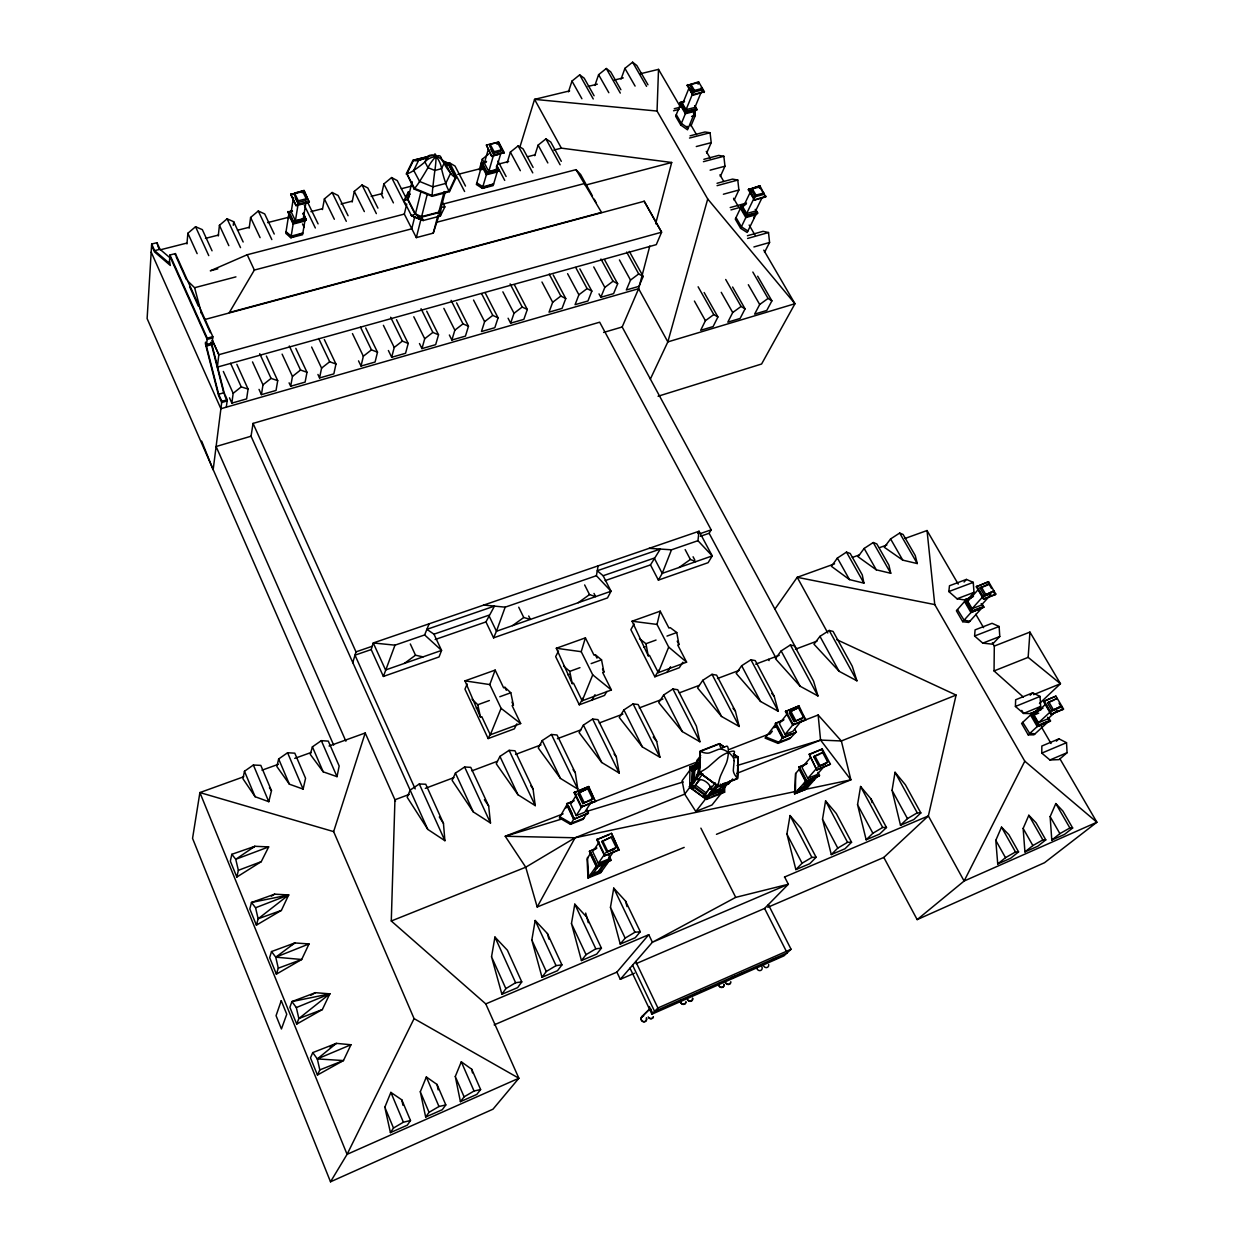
<?xml version="1.0" encoding="UTF-8"?>
<svg xmlns="http://www.w3.org/2000/svg" width="1244" height="1244" viewBox="0 0 1244 1244"><rect width="100%" height="100%" fill="white"/><g stroke="black" fill="none" stroke-linecap="round" stroke-linejoin="round"><path stroke-width="1.5" d="M1041.788 753.118L1041.834 746.027L1058.971 738.843L1066.528 742.684L1067.072 752.713L1059.079 759.617L1049.92 759.975L1041.788 753.118L1066.528 742.684M800.11 768.294L795.631 773.488L795.46 792.786L807.48 787.576L795.927 792.257M1023.314 697.044L994.049 670.936L994.298 646.071L992.354 642.728M693.825 779.895L694.183 769.772L700.263 767.408M243.715 776.769L199.895 792.568L192.556 838.363L330.515 1181.8L492.997 1109.181L518.872 1078.237L485.782 1003.908L391.285 920.995L394.939 799.783L409.229 794.403M720.447 789.054L720.603 784.14M725.718 784.14L726.574 784.233L726.216 783.518L720.369 792.086L723.681 790.267L722.997 787.141M697.153 763.909L689.938 766.739L689.736 787.436L706.53 799.441L724.614 792.179L724.832 784.964M1031.074 713.605L1023.579 713.434L1015.415 706.468L1015.648 699.766L1032.707 692.83L1040.062 696.422L1040.653 706.437L1032.955 713.636M724.086 746.944L719.452 743.57L700.154 751.096L699.486 772.679L718.177 786.395L737.552 778.666L738.159 757.409L733.525 754.035L738.112 757.254L737.412 778.34L718.021 786.084L699.392 772.524L700.31 751.407L719.607 743.865L724.257 747.209L719.607 743.865A15.861 3.825 -81.7 0 0 722.251 747.908L726.667 746.167A9.968 2.426 -81.9 0 1 728.362 752.371A10.014 4.541 35.6 0 1 734.115 760.659M658.06 396.245L761.592 364.01L794.963 303.723L707.727 198.993L657.05 111.058L658.511 69.369L639.976 73.847M699.392 759.073L697.495 759.804L697.386 762.805A6.702 1.555 -82.2 0 1 698.599 766.942A6.702 1.555 -82.2 0 1 696.904 774.996L696.313 778.651L698.957 780.579L699.843 779.366L693.452 787.872L690.84 785.959L690.964 782.958L692.302 782.321M697.697 763.552L697.044 760.442L700.667 755.497M696.904 774.996L696.796 778.029L699.423 779.957A6.749 2.97 36 0 1 706.234 781.963A6.749 2.97 36 0 1 710.122 787.81L712.765 789.753L715.984 788.463A6.267 1.291 -27 0 1 722.795 784.435A6.267 1.291 -27 0 1 726.574 784.233L729.326 783.129M729.668 781.092L722.919 789.707L707.261 795.989L692.193 784.902L697.122 778.34L696.438 775.618M696.92 763.443L698.164 762.93L692.239 770.969L691.586 767.875M391.285 920.995L525.745 867.208L575.07 837.772L684.713 794.138L691.4 785.213L691.524 782.212M691.462 770.845L692.13 767.113L694.883 766.04L694.323 766.786M690.964 782.958L691.742 783.067L692.239 770.969M692.193 784.902L692.892 767.672L696.811 762.339M694.245 782.616L694.727 770.502L692.022 770.098M442.677 160.865L448.011 163.026L456.004 177.83L449.473 191.669L432.088 196.35L432.134 195.541A20.588 3.001 -86.4 0 1 432.896 186.864A123.949 18.955 -86.4 0 1 434.871 170.459A16.048 2.301 -86.3 0 0 436.084 156.386L434.312 156.728M170.335 258.083L159.978 249.298L157.024 242.689L151.675 244.042L147.119 318.573L333.656 745.078M156.946 243.98L157.024 242.689M1039.486 703.466L1060.463 683.733L1028.15 657.361L1029.939 632.092L994.298 646.071M226.315 407.177L227.279 399.759L224.122 392.7L211.931 344.541L212.817 336.657L175.42 253.605L169.946 255.004L169.324 263.23L154.629 250.65L151.675 244.042M175.311 254.911L175.42 253.605M974.596 636.011L975.078 629.868L992.059 623.306L999.119 626.494L999.787 636.508L992.51 644.174L982.791 643.148L974.596 636.011L999.119 626.494M410.318 194.406L408.498 191.669L407.892 199.18L415.418 213.999L423.193 220.499L440.36 216.021L444.87 206.893L442.335 201.994M186.942 243.917L187.875 233.266L195.541 226.735L202.321 229.627L212.04 250.806M444.232 191.529L438.65 212.693L440.36 216.021L441.169 207.328L444.87 206.893M734.178 760.706L733.354 769.445A16.125 7.277 35.2 0 0 737.412 778.34L737.987 757.114L733.354 753.724M218.26 235.971L219.426 225.32L227.108 218.82L233.701 221.727L243.155 241.989M201.668 441.107L213.159 469.766L221.836 401.33L218.68 394.255L206.426 346.05L207.282 338.166L169.946 255.004M966.977 600.308L957.04 598.784L948.83 591.553L949.483 585.753L966.401 579.409L973.259 582.363L973.99 592.377L968.143 598.986M485.953 621.922L493.588 637.845L607.492 597.929L611.037 591.242L603.138 575.739L597.26 570.747L660.3 549.071L650.488 564.9L658.387 580.108L708.116 562.677L712.237 555.913L697.946 540.689L699.05 531.235L373.262 642.961L371.194 649.57L383.385 676.441L439.054 656.941L441.573 650.41L433.969 634.176L426.894 629.34L494.474 606.108L485.953 621.922L435.136 639.525M233.281 225.288L233.701 221.727M249.204 228.134L250.588 217.482L258.285 210.998L264.692 213.937L274.24 234.043M236.842 364.305L248.069 389.077L246.623 398.889L231.85 403.118L233.172 393.322L223.345 371.443M427.781 829.39L407.177 797.28L410.147 790.096L419.306 783.984L425.759 784.249L443.455 823.372L444.901 840.695L427.781 829.39L251.055 436.224L253.045 423.411L599.67 322.196L711.164 529.851L709.127 533.287L700.325 536.319M303.349 212.88L306.226 219.955L293.211 223.282L287.939 212.304L291.796 210.531M290.707 194.593L304.018 190.456L309.243 202.352L296.056 205.664L290.707 194.593L301.997 191.778M266.387 356.048L277.707 380.633L276.044 390.445L261.427 394.643L262.982 384.831L252.516 361.911M293.46 197.672L291.205 211.9L295.419 220.686L303.241 218.695L306.071 201.901M294.564 193.038L294.284 194.733L298.031 202.492L305.946 200.502L306.226 198.791L302.479 191.063L294.564 193.038L298.311 200.782L298.031 202.492M290.909 237.666L286.042 231.742L291.22 236.096L302.836 233.095L290.909 237.666L285.778 233.359L289.137 212.024L293.568 221.556L290.909 237.666L302.556 234.727L305.153 219.41M296.056 205.664L290.847 193.737M295.419 220.686L298.016 204.747M302.199 192.773L302.479 191.063M304.018 190.456L309.243 202.352M892.057 790.344L895.042 772.291L905.414 784.793L920.84 812.938L913.796 819.578L900.5 825.223L892.057 790.344L907.451 818.614L900.5 825.223M786.923 834.024L790.033 815.535L800.918 828.209L816.111 857.271L809.797 863.694L795.865 869.603L786.923 834.024L802.085 863.212L795.865 869.603M822.517 819.236L825.581 800.903L836.295 813.514L851.565 842.266L845.003 848.766L831.287 854.581L822.517 819.236L837.756 848.113L831.287 854.581M857.551 804.681L860.584 786.488L871.111 799.052L886.474 827.493L879.663 834.055L866.166 839.793L857.551 804.681L872.884 833.247L866.166 839.793M571.462 923.577L574.79 904.186L586.81 917.201L601.427 948.161L596.716 954.086L581.446 960.555L571.462 923.577L586.048 954.677L581.446 960.555M610.462 907.358L613.743 888.138L625.545 901.091L640.287 931.709L635.264 937.727L620.243 944.087L610.462 907.358L625.157 938.116L620.243 944.087M491.536 956.791L494.941 937.059L507.381 950.198L521.765 981.889L517.675 987.596L501.907 994.283L491.536 956.791L505.857 988.607L501.907 994.283M531.826 940.044L535.184 920.482L547.422 933.56L561.93 964.877L557.514 970.693L542.011 977.286L531.826 940.044L546.287 971.502L542.011 977.286M493.588 637.845L496.449 631.252L611.037 591.242L596.405 575.708L598.115 565.849M322.46 209.552L324.389 198.916L332.117 192.493L338.088 195.464L348.071 215.725M295.823 348.367L306.988 372.283L305.107 382.11L290.676 386.246L292.449 376.434L282.108 354.136M352.161 202.01L354.291 191.389L362.035 184.983L367.835 187.984L377.927 208.121M324.326 339.519L335.958 364.041L333.843 373.869L319.568 377.958L321.574 368.131L311.638 347.045M337.015 776.66L339.177 766.009L328.307 741.129L321.341 740.646L312.399 746.851L310.269 754.408L323.222 771.84L337.015 776.66L321.341 740.646M596.156 863.694L590.807 852.513L587.09 859.169L587.977 878.015L600.541 872.946L609.7 860.148L611.131 860.071L608.736 855.079M244.477 771.264L242.922 778.713L255.098 796.704L268.782 801.696L271.487 790.717L260.82 765.387L253.372 765.013L244.477 771.264L255.098 796.704M231.819 854.301L230.342 861.159L236.827 877.051L261.256 861.657L268.673 846.915L254.896 846.293L231.819 854.301L235.754 859.293L238.366 870.318L236.827 877.051M405.964 197.734L397.24 180.582L391.611 177.565L383.867 183.941L381.519 194.577L383.245 197.998M303.132 789.1L305.558 778.293L294.797 753.18L287.582 752.744L278.656 758.98L276.821 766.475L289.385 784.187L303.132 789.1L287.582 752.744M836.683 639.618L956.092 695.069L928.351 815.94L883.815 857.427L767.797 907.28M361.04 366.063L363.341 356.235L371.458 349.859L377.492 352.192L375.082 362.035L361.04 366.063L358.536 360.869M439.023 215.43L433.254 233.141L416.32 237.62L404.316 214.092L406.741 203.985M412.106 181.64L407.752 199.755L414.454 212.911M686.595 662.166L668.697 647.098L657.019 624.426L660.206 611.162L632.045 621.222L648.248 655.837L649.477 655.37L658.294 672.631L686.595 662.166L677.747 645.045L678.96 644.594L676.752 632.543L670.174 627.598L668.945 628.049L660.206 611.162M408.498 191.669L403.88 200.75L411.406 215.57L414.656 217.094L411.764 228.803L254.351 270.057L229.347 312.524L601.521 212.397L576.034 169.666L442.895 204.109M415.278 214.559L421.001 191.467M416.32 237.62L420.845 219.69L411.406 215.57L415.418 213.999L421.623 216.596L438.805 212.133L441.169 207.328M427.298 194.111L421.483 217.156L438.65 212.693M391.689 357.277L394.224 347.434L402.356 341.089L408.188 343.453L405.56 353.296L391.689 357.277L388.392 350.513M649.803 246.017L638.623 288.717L622.171 326.985L603.62 332.443M655.65 223.749L671.698 162.482L561.371 148.145L553.844 150.058M692.519 995.371L697.262 993.241M433.254 233.141L437.981 215.212M441.029 207.888L445.15 192.307M256.404 925.147L258.146 918.787L255.564 907.762L251.475 902.46L274.691 894.156L288.655 894.965L281.393 910.39L256.404 925.147L249.811 908.96L251.475 902.46L288.655 894.965L258.146 918.787L281.393 910.39M421.965 348.6L424.717 338.741L432.865 332.412L438.526 334.807L435.664 344.666L421.965 348.6L419.477 343.546M707.727 198.993L667.841 341.898L650.363 379.062M479.282 169.775L482.299 159.185L488.783 153.929M486.544 161.393L481.148 163.524L486.668 173.973L498.735 170.894L496.605 165.607M486.404 145.066L491.769 156.433L504.209 152.53L498.58 142.034L486.404 145.066L491.769 156.433M482.19 164.052L476.359 184.485L482.361 188.357L493.153 185.62L497.942 169.542L496.372 166.525M488.41 148.969L484.351 163.135L488.783 171.485L496.014 169.635L500.71 153.774L493.401 155.609M490.167 144.32L489.685 146.03L493.604 153.385L500.928 151.55L501.425 149.855L497.491 142.5L490.167 144.32L494.101 151.69L493.604 153.385M486.031 162.311L482.423 163.228L487.088 172.294L482.361 188.357L476.825 182.868L482.89 186.771L493.635 184.003L482.361 188.357M488.783 171.485L493.65 154.769M496.994 144.211L497.491 142.5M498.58 142.034L503.944 153.37M352.736 662.741L355.986 651.856L253.045 423.411M451.883 340.016L454.853 330.158L463.001 323.86L468.475 326.27L465.427 336.129L451.883 340.016L449.364 335.009M611.395 689.985L592.735 674.854L581.228 651.685L585.395 637.877L556.317 648.264L572.224 683.625L573.5 683.158L582.176 700.792L611.395 689.985L602.671 672.491L603.931 672.024L601.536 659.833L595.254 654.671L593.994 655.121L585.395 637.877M507.179 162.7L510.367 152.11L518.173 145.843L523.086 148.907L533.101 167.427M271.519 951.551L269.653 957.647L276.37 974.145L301.686 959.482L309.025 943.932L294.844 942.952L271.519 951.551L275.748 957.18L278.298 968.19L276.37 974.145M519.899 147.072L534.562 99.364L569.643 90.874M534.749 155.702L538.123 145.128L545.929 138.877L550.703 141.971L561.308 161.331M498.082 317.826L492.779 315.385L484.616 321.667L481.444 331.542L494.817 327.701L498.082 317.826L485.269 292.962M330.515 1181.8L347.076 1154.339L518.872 1078.237L414.081 1018.618L333.641 831.614L365.207 732.996L329.069 746.011M568.446 91.854L571.991 81.078L579.673 74.858L584.182 78.154L594.103 95.772M795.631 773.488L794.527 793.859L806.019 789.225L818.148 775.603L819.656 775.478L817.992 772.353M383.385 676.441L394.986 645.169L424.639 634.938L429.118 623.804M510.631 323.16L514.021 313.286L522.185 307.035L527.316 309.492L523.848 319.366L510.631 323.16L508.096 318.231M594.896 85.447L598.597 74.687L606.279 68.498L610.649 71.794L620.896 89.755M621.051 79.118L624.908 68.373L632.605 62.2L636.835 65.512L647.968 84.779M596.405 575.708L505.173 607.165L496.449 631.252L488.752 615.251L433.969 634.176M565.771 298.544L560.857 296.041L552.678 302.276L549.039 312.151L562.039 308.419L565.771 298.544L553.238 274.986M520.676 723.557L501.083 708.334L489.794 684.573L495.159 670.096L464.976 680.872L480.479 717.166L481.801 716.684L490.323 734.784L520.676 723.557L512.108 705.612L513.414 705.13L510.802 692.752L504.908 687.31L503.602 687.792L495.159 670.096M296.71 1024.092L298.855 1018.541L329.8 993.847L315.401 992.681L291.936 1001.576L289.868 1007.282L296.71 1024.092L322.367 1009.537L329.8 993.847L291.936 1001.576L296.321 1007.562L298.855 1018.541L322.367 1009.537M591.849 291.112L587.09 288.592L578.895 294.797L575.086 304.671L587.946 300.986L591.849 291.112L579.875 268.891M697.946 540.689L671.496 549.801L662.228 573.375L658.387 580.108M600.852 297.285L604.833 287.411L613.028 281.222L617.662 283.756L613.587 293.631L600.852 297.285L599.017 293.895M695.225 105.864L696.796 109.954L685.771 112.737L680.048 102.91L684.06 101.168M687.123 85.432L698.584 81.84L704.415 91.698L692.924 95.321L687.123 85.432L698.77 82.524L698.086 84.219M684.527 101.619L681.214 102.443L675.632 116.236L680.732 125.022L687.528 129.811L696.298 108.772L694.572 105.833M490.323 734.784L501.083 708.334M384.831 1107.253L390.88 1092.388L401.796 1099.851L410.504 1120.517L407.286 1125.182L390.429 1132.631L384.831 1107.253L393.493 1128.028L390.429 1132.631M420.301 1091.765L426.35 1076.977L437.033 1084.457L445.818 1104.921L442.289 1109.695L425.666 1117.05L420.301 1091.765L429.056 1112.323L425.666 1117.05M582.176 700.792L592.735 674.854M658.294 672.631L668.697 647.098M686.066 109.659L692.535 93.891L689.052 87.966L682.629 103.781L686.066 109.659L694.883 107.435L700.699 93.424M693.219 92.211L692.877 93.051L690.264 88.604M693.779 92.072L694.463 90.392L690.98 84.452L690.296 86.147L693.779 92.072L701.569 90.143L702.269 88.448L694.463 90.392M680.732 125.022L686.377 111.276L681.214 102.443M692.924 95.321L687.466 84.576M455.288 1076.48L461.306 1061.801L471.771 1069.28L480.619 1089.542L476.81 1094.425L460.42 1101.671L455.288 1076.48L464.105 1096.835L460.42 1101.671M698.242 82.679L698.584 81.84M701.787 90.843L702.129 90.003M690.964 125.971L695.334 115.505L694.758 110.545M643.179 276.479L638.701 273.929L630.506 280.087L626.338 289.976L638.934 286.353L643.179 276.479L629.324 251.381M467.184 683.967L464.961 689.16L488.146 738.563L514.363 728.844L516.866 723.852M995.791 840.369L1001.513 827.151L1008.868 834.662L1018.572 851.891L1010.734 858.204L997.735 863.958L995.791 840.369L1005.494 857.676L997.735 863.958M312.757 1052.595L310.471 1057.866L317.453 1075.018L343.468 1060.557L350.963 1044.742L336.362 1043.374L312.757 1052.595L317.313 1058.924L319.817 1069.887L317.453 1075.018M1023.143 828.426L1028.835 815.271L1036.05 822.782L1045.784 839.871L1037.76 846.247L1024.932 851.922L1023.143 828.426L1032.862 845.578L1024.932 851.922M1050.138 816.624L1055.814 803.562L1062.889 811.057L1072.655 827.991L1064.475 834.429L1051.786 840.042L1050.138 816.624L1059.888 833.635L1051.786 840.042M706.701 153.012L711.21 142.656L710.075 132.735L704.975 131.988L690.062 135.829M720.338 176.446L724.972 166.214L723.852 156.278L718.674 155.422L703.855 159.325M455.444 773.099L452.116 780.361L473.28 811.897L490.494 822.999L488.659 805.988L470.776 767.346L464.618 767.004L455.444 773.099L473.28 811.897M734.131 200.144L738.889 190.005L737.785 180.069L732.529 179.105L717.026 183.288M746.276 204.063L740.336 206.38L746.338 216.674L757.487 213.564L756.15 209.847M748.297 189.694L759.928 185.822L765.635 196.972L754.377 200.066L748.297 189.694L759.928 185.822M488.146 738.563L490.525 733.602M449.473 191.669L449.053 190.985A20.495 10.901 52.8 0 1 445.772 183.412A121.694 67.409 52.1 0 1 441.527 168.686L444.046 163.415L442.506 160.569M751.018 190.643L743.026 207.344L746.633 213.517L755.543 211.045L762.09 197.672M759.462 188.342L760.239 186.74L752.356 188.886L751.578 190.487L755.232 196.723L763.116 194.562L763.909 192.944L756.01 195.121L755.232 196.723M746.633 213.517L754.673 196.879M756.616 213.206L747.162 232.488L740.631 228.321L746.975 215.212L757.005 212.429L755.201 209.35M754.377 200.066L766.024 196.163M440.889 157.242A15.939 5.287 -50.3 0 0 436.084 156.402A16.079 8.49 53.2 0 0 427.485 156.682L424.935 161.953A121.741 77.392 1.1 0 1 413.708 170.397A20.324 12.58 -1 0 1 406.897 173.849L414.096 189.041L432.088 196.35M406.166 174.082L412.915 160.336L432.477 155.391M717.912 316.956L713.776 314.577L705.41 320.688L700.683 330.282L713.107 326.566L717.912 316.956L704.151 292.527M601.054 864.798A6.344 1.26 -26.2 0 0 595.067 868.639L597.229 867.752A4.043 0.793 -26.1 0 1 600.728 865.466L601.303 864.269M414.081 1018.618L347.076 1154.339L199.895 792.568L333.641 831.614M499.933 756.414L496.247 763.754L517.939 794.729L535.247 805.63L533.054 788.929L514.969 750.77L509.123 750.334L499.933 756.414L517.939 794.729M409.509 195.992L407.892 199.18L403.88 200.75L406.726 199.133M905.088 538.434L927.029 530.535L934.757 604.584L1024.792 761.188L964.116 881.032L917.17 919.611L883.815 857.427M558.509 651.001L555.648 656.614L579.3 704.788L604.537 695.427L606.917 691.369M745.063 308.854L741.082 306.459L732.716 312.539L727.818 322.149L740.102 318.464L745.063 308.854L732.607 287.022M764.531 252.361L769.569 242.487L768.512 232.535L763.038 231.322L747.411 235.738M771.902 300.861L768.061 298.436L759.695 304.5L754.626 314.11L766.77 310.456L771.902 300.861L757.674 276.215M542.26 740.538L538.248 747.955L560.438 778.402L577.822 789.116L575.288 772.695L557.048 734.986L551.465 734.473L542.26 740.538L560.438 778.402M563.112 813.84L505.235 836.263L525.745 867.208L537.19 906.985L575.07 837.772L795.725 791.433M579.3 704.788L583.078 698.039M634.082 623.944L630.848 629.651L654.857 676.783L679.302 667.733L682.847 662.228M591.957 700.092L595.052 694.681M583.42 725.096L579.098 732.576L601.754 762.51L619.217 773.053L616.34 756.912L597.96 719.638L592.626 719.048L583.42 725.096L601.754 762.51M697.713 533.552L699.05 531.235L712.237 555.913L662.228 573.375L654.251 558.089L603.138 575.739M623.882 709.92L619.263 717.461L642.355 746.913L659.895 757.254L656.708 741.393L638.172 704.555L633.103 703.886L623.882 709.92L642.355 746.913M586.81 809.72L588.443 813.109L573.966 819.221L566.642 803.904L574.028 800.607M574.122 792.646L588.754 786.535L595.378 801.494L581.072 807.092L574.122 792.646L588.754 786.535M587.386 813.934L587.044 813.218L583.078 819.361L570.452 824.352L559.349 817.883L566.984 804.619M576.967 794.107L570.732 804.199L576.221 815.613L584.696 812.27L591.46 801.727M578.367 793.128L587.666 788.649L592.548 798.757L591.833 799.876L583.249 803.235L578.367 793.128L587.666 788.649M654.857 676.783L659.118 669.941M583.249 803.235L592.548 798.757M581.072 807.092L595.736 800.934M570.452 824.352L574.339 818.225L574.681 818.941M576.221 815.613L582.892 805.086M667.111 672.242L670.594 666.753M663.658 694.992L658.745 702.596L682.287 731.565L699.89 741.751L696.391 726.138L677.716 689.72L672.895 688.989L663.658 694.992L682.287 731.565M567.015 805.443L573.639 819.314L588.443 813.109M702.782 680.312L697.589 687.979L721.536 716.466L739.2 726.48L735.406 711.133L716.606 675.134L712.019 674.326L702.782 680.312L721.536 716.466M596.778 839.638L611.504 833.34L618.937 850.025L604.568 855.825L596.778 839.638L609.327 834.615M609.156 857.271L610.757 860.584L596.56 866.322L589.392 851.347L596.84 847.973M599.25 842.048L592.688 851.627L598.271 863.274L608.192 859.246L613.836 851.331M601.785 841.613L611.162 837.072L616.153 847.366L615.391 848.439L606.761 851.922L601.785 841.613L611.162 837.072M611.504 833.34L618.937 850.025M774.903 609.125L797.217 577.309L834.584 563.843M587.977 878.015L596.933 865.295M598.271 863.274L604.911 853.804M606.761 851.922L616.153 847.366M604.568 855.825L619.325 849.481M591.491 875.885L597.229 867.752L596.669 866.617M741.673 665.727L736.215 673.439L760.551 701.476L778.293 711.319L774.188 696.22L755.279 660.626L750.925 659.755L741.673 665.727L760.551 701.476M709.624 795.04L709.407 796.487L706.654 797.591L704.042 795.662L706.079 792.848L695.489 785.073L693.452 787.872M711.257 786.192L709.64 788.432L712.283 790.375L715.051 789.271L715.16 787.934L715.051 789.271M593.046 873.537L598.302 871.406L603.744 863.756L604.289 864.907L598.488 873.039M798.026 791.759L810.171 779.537M837.399 558.058L831.412 566.315L849.465 579.595L863.927 583.141L862.279 574.915L850.196 553.471L846.48 552.118L837.399 558.058L849.465 579.595M692.13 767.113L682.116 780.765L684.713 794.138L695.816 811.492L712.019 804.977L721.924 792.475L724.614 792.179M697.418 761.857L700.59 757.549M781.154 650.923L775.416 658.682L800.156 686.253L817.946 695.94L813.56 681.09L794.512 645.9L790.391 644.967L781.154 650.923L800.156 686.253M695.567 769.258L699.377 764.127M694.168 771.249L700.108 763.21M864.16 548.448L858.002 556.721L876.274 569.814L890.751 573.282L888.931 565.196L876.802 543.908L873.226 542.524L864.16 548.448L876.274 569.814M696.873 775.961L700.045 771.715M691.742 783.067L697.215 775.743M698.584 779.35L702.829 773.706M695.489 785.073L699.828 779.319M890.595 538.947L884.266 547.251L902.755 560.142L917.263 563.563L915.273 555.57L903.097 534.469L899.676 533.038L890.595 538.947L902.755 560.142M819.951 636.368L813.965 644.19L839.078 671.278L856.914 680.81L852.249 666.224L833.091 631.439L829.204 630.444L819.951 636.368L839.078 671.278M705.503 793.594L710.479 787.157L704.042 795.662M710.962 788.432L715.284 782.849M707.261 795.989L717.104 784.187M695.816 811.492L707.23 796.844L709.982 795.756M709.407 796.487L713.667 789.847M714.647 788.991L716.824 786.208M724.179 783.16L719.094 789.613L711.273 792.739M721.473 787.732L723.542 785.104M720.369 792.086L723.681 790.267M794.683 728.984L796.378 732.172L782.989 737.847L775.37 723.433L783.907 719.701M785.431 711.552L798.959 705.877L805.739 720.012L792.661 725.143L785.431 711.552L798.959 705.877M726.092 784.855L728.844 783.751L732.654 778.931M795.274 733.011L789.598 738.812L778.044 743.368L765.06 738.096L775.727 724.101M770.067 734.022L772.337 731.177M787.825 713.076L779.382 723.666L785.073 734.411L792.832 731.363L801.913 720.26M789.598 711.972L798.399 707.712L803.484 717.213L802.52 718.41L794.667 721.473L789.598 711.972L798.399 707.712M794.667 721.473L803.484 717.213M785.073 734.411L794.076 723.339M778.044 743.368L783.285 736.914M796.378 732.172L782.352 738.065L775.447 725.019M414.096 189.041L414.61 188.435A20.433 6.842 -50 0 0 419.586 181.453A123.125 43.276 -49.7 0 0 427.983 167.66A15.908 5.256 -50.4 0 1 436.084 156.402A16.079 2.317 -86.3 0 0 434.14 154.94M616.9 972.124L648.762 934.695L652.4 942.252L620.305 979.323L616.9 972.124L494.148 1024.885M809.191 754.253L816.795 770.052L830.417 764.174L822.3 749.012L809.191 754.253L816.795 770.052M819.158 776.023L806.19 781.263L798.741 767.19L807.325 763.381M810.777 757.254L801.991 767.424L807.791 778.355L816.873 774.67L823.264 767.47M964.084 582.068L966.401 579.409M813.654 756.647L822.533 752.34L827.695 762.012L826.685 763.163L818.816 766.335L813.654 756.647L819.951 754.128M810.326 754.175L822.3 749.012M821.522 753.491L822.533 752.34M982.169 604.071L983.942 607.134L971.813 612.172L964.691 599.935L973.508 596.171M976.291 586.764L988.545 581.726L995.806 594.057L995.231 594.679L983.537 599.141L976.291 586.764L988.545 581.726M807.791 778.355L816.655 768.294M806.47 780.315L794.527 793.859L805.894 789.225M818.816 766.335L827.695 762.012M600.728 865.466L603.869 863.243M798.508 791.215L797.948 790.142L800.327 787.436M971.377 597.726L966.168 599.701L956.403 610.773L962.716 621.705L968.765 622.466L982.449 607.352M806.314 780.035L806.19 781.263L818.148 775.603M978.344 589.423L967.816 601.318L972.093 608.658L981.361 605.128L990.862 594.601M984.408 595.363L993.738 590.978L984.408 595.363L980.054 587.946L989.369 583.576M797.948 790.142L804.355 787.545L811.57 779.413L812.145 780.501L804.433 789.163M972.093 608.658L983.258 596.218L991.048 593.248M962.716 621.705L972.59 610.726L983.009 606.73L981.174 603.604M983.537 599.141L995.806 594.057M983.942 607.134L970.942 612.561L964.535 601.552M652.509 1012.943L649.259 1006.536M629.993 968.143L651.903 1014.187L657.905 1007.998L791.06 949.265L768.341 904.606M636.135 963.634L764.578 908.447L788.354 884.251L784.606 876.989M642.044 1016.721L649.897 1008.9M641.671 1016.83L649.555 1008.993M702.254 990.955L702.362 990.846A3.499 3.172 53.3 0 1 701.01 991.204M809.253 780.812L812.519 778.588M1030.172 695.272L1032.707 692.83M740.895 973.881L741.004 973.772A3.483 3.126 52.2 0 0 741.875 973.166M743.881 972.513L738.143 975.218M1048.645 717.757L1050.511 720.945L1038.227 726.341L1030.763 713.512L1041.368 708.847M1044.136 700.978L1043.514 701.554L1051.102 714.522L1063.527 709.064L1055.923 696.142L1044.136 700.978L1051.724 713.947L1051.102 714.522M1056.965 710.495L1047.852 718.861L1038.507 722.733L1034.028 715.036L1045.598 704.228L1050.154 712.003M1055.674 699.455L1056.918 698.288L1047.417 702.829L1051.989 710.619L1061.49 706.063L1051.989 710.619M772.882 959.699L772.757 959.808A3.452 3.079 51.5 0 1 771.56 960.057M1043.032 708.163L1030.763 713.512M1055.923 696.142L1045.193 700.854M791.06 949.265L783.922 955.859L651.903 1014.187M1038.507 722.733L1050.776 711.428M1038.445 725.454L1031.727 713.916L1021.588 723.417L1028.197 734.862L1039.035 724.91L1049.547 720.54L1047.635 717.259M1048.941 721.1L1033.919 734.831L1028.197 734.862M1030.53 715.036L1037.232 726.574L1050.511 720.945M1056.343 741.175L1058.971 738.843M319.817 1069.887L343.468 1060.557L317.313 1058.924L336.362 1043.374L329.893 1046.997M447.14 165.11L449.737 162.995L455.024 166.043L465.505 186.071M233.172 393.322L241.243 386.868L248.069 389.077M262.982 384.831L271.068 378.394L277.707 380.633M292.449 376.434L300.535 370.028L306.988 372.283M321.574 368.131L329.676 361.74L335.958 364.041M278.298 968.19L301.686 959.482L275.748 957.18L294.844 942.952L291.702 944.787M404.378 663.41L415.512 655.215L423.038 656.894M512.512 625.639L523.755 617.506L530.395 619.403L528.716 615.998M578.227 602.702L589.516 594.601L595.627 596.622L594.01 593.435M679.022 567.513L690.373 559.473L695.676 561.682M251.615 848.268L254.896 846.293L235.754 859.293L268.673 846.915M505.857 988.607L515.607 982.729L521.765 981.889M546.287 971.502L556.037 965.624L561.93 964.877M586.048 954.677L595.814 948.799L601.427 948.161M625.157 938.116L634.922 932.254L640.287 931.709M271.363 896.131L274.691 894.156M802.085 863.212L811.881 857.411L816.111 857.271M837.756 848.113L847.553 842.312L851.565 842.266M872.884 833.247L882.68 827.462L886.474 827.493M907.451 818.614L917.248 812.845L920.84 812.938M393.493 1128.028L403.398 1122.212L410.504 1120.517M429.056 1112.323L438.976 1106.507L445.818 1104.921M464.105 1096.835L474.042 1091.019L480.619 1089.542M310.611 995.418L315.401 992.681M1005.494 857.676L1015.493 851.984L1018.572 851.891M1032.862 845.578L1042.861 839.902L1045.784 839.871M1059.888 833.635L1069.887 827.975L1072.655 827.991M735.717 897.359L652.4 942.252L788.354 884.251L735.717 897.359L700.885 828.146M917.17 919.611L1044.509 862.714L1096.881 822.237L1059.81 758.591M700.994 991.624L705.706 989.509M731.332 978.235L737.117 975.654M771.575 960.461L776.163 958.409M776.567 958.238L779.475 956.947M404.316 214.092L247.214 254.74L210.314 270.803L217.824 268.844M620.305 979.323L634.502 973.197M485.782 1003.908L648.762 934.695M784.404 877.082L928.351 815.94L964.116 881.032L1096.881 822.237L1024.792 761.188M1049.92 759.975L1067.072 752.713M317.313 1058.924L350.963 1044.742M1041.943 724.008L1047.184 721.831M1052.346 710.775L1060.199 707.541M1051.724 713.947L1063.527 709.064M1040.653 706.437L1023.579 713.434L1021.806 710.402M1041.072 709.749L1032.318 713.356L1039.035 724.91M1033.469 713.201L1036.967 711.755M1034.028 715.036L1038.693 713.107M296.321 1007.562L329.8 993.847M1049.065 702.16L1054.026 700.123M1033.655 694.65L1060.463 683.733L1029.939 632.092M1015.415 706.468L1040.062 696.422M610.415 860.35L596.56 866.322L596.218 865.591M819.003 775.743L805.506 781.419L799.146 769.398M805.677 783.114L803.702 783.907A6.064 1.151 -27.3 0 1 809.766 780.097M589.034 876.507L601.645 871.406L588.676 877.02L587.448 857.411M537.19 906.985L684.184 847.397M716.451 834.32L850.88 779.832L841.348 740.973L818.148 715.005L800.063 722.018M605.673 852.746L614.038 849.357M817.666 767.175L825.316 764.08M817.292 769.476L830.417 764.174M598.519 864.658L609.7 860.148M608.954 861.19L596.203 866.337L590.076 853.555M814.027 779.739A6.298 1.197 -27.3 0 0 811.834 779.257L812.083 779.164A6.173 1.166 -27.3 0 1 814.027 779.739L810.917 780.143M606.357 864.067A6.578 1.306 -26.1 0 0 603.309 863.88L603.589 863.771A6.469 1.275 -26.1 0 1 606.357 864.067L604.289 864.907A4.043 0.793 -26.1 0 0 602.562 864.72M705.519 799.052L708.8 797.731M712.081 796.409L720.292 793.128M589.392 851.347L596.482 848.501M798.741 767.19L806.05 764.251M710.277 792.63L719.685 788.883L720.945 791.355M956.092 695.069L841.348 740.973L820.574 740.071L737.101 765.542M709.049 795.771L719.996 791.386M994.049 670.936L1028.15 657.361M736.852 773.395L820.574 740.071L818.148 715.005M275.748 957.18L309.025 943.932M697.122 778.34L696.313 778.651L701.01 772.384L699.33 772.368L718.021 786.084A16.141 3.919 -82.1 0 1 721.256 774.25L726.014 763.925A9.968 2.426 -81.9 0 0 728.362 752.371A9.905 2.146 -27.1 0 1 734.473 751.827L733.804 756.29A15.83 3.405 -27.2 0 0 738.112 757.254M696.796 766.133L699.921 764.904M696.127 768.497L699.252 767.268M784.948 736.261L791.588 733.649M583.763 818.288L571.136 823.264L559.987 816.857M790.531 737.676L778.962 742.233L765.931 737.023M775.743 726.9L773.768 727.662A6.158 1.337 -27.5 0 1 776.598 725.423M806.221 719.421L793.143 724.552L785.897 710.946M566.642 803.904L573.686 801.167M775.37 723.433L783.44 720.292M982.791 643.148L999.787 636.508M588.428 804.028L696.967 761.966M729.513 749.354L769.305 733.929M255.564 907.762L288.655 894.965M973.772 610.68L980.723 608.021M984.253 596.249L988.918 594.476M980.054 587.946L988.234 584.851M238.366 870.318L261.256 861.657M957.04 598.784L973.99 592.377M964.691 599.935L972.948 596.793M425.324 788.354L453.904 777.609M471.88 770.86L497.351 761.281M515.545 754.439L541.016 744.861M557.39 738.703L581.041 729.808M599.235 722.982L622.886 714.087M639.26 707.929L662.912 699.035M679.286 692.877L699.299 685.351M717.493 678.524L739.325 670.314M755.699 664.156L779.242 655.308M795.445 649.212L817.059 641.095M948.83 591.553L973.259 582.363M472.036 699.19L477.789 704.742L489.374 700.527M499.793 696.749L510.802 692.752M563.61 666.1L569.752 671.371L579.968 667.655M591.149 663.596L601.536 659.833M639.494 638.685L645.963 643.708L656.054 640.054M666.986 636.088L676.752 632.543M476.25 708.163L477.572 707.681M567.902 674.854L569.177 674.388M643.863 647.238L645.107 646.787M261.986 770.192L278.423 764.267M294.735 758.389L311 752.527M852.373 557.436L859.495 554.871M879.508 547.655L886.816 545.028M605.113 580.621L650.488 564.9M371.194 649.57L354.991 655.153L415.201 788.914M355.986 651.856L372.236 646.274M700.574 533.489L711.164 529.851M562.739 818.723L505.235 836.263L575.07 837.772M586.857 811.368L683.314 781.947M251.055 436.224L216.098 446.518L345.894 741.206M753.911 246.95L769.569 242.487M221.836 401.33L227.279 399.759M227.139 400.941L221.681 402.496L218.524 395.437L205.384 343.717L205.555 342.162L206.597 344.479L212.102 342.971M218.68 394.255L224.122 392.7M747.582 238.459L768.512 232.535M757.86 212.786L746.711 215.896L740.709 205.587M755.854 214.777L745.84 217.56L740.444 208.308M206.426 346.05L211.931 344.541M730.181 207.561L746.524 203.052M744.907 205.027L741.564 205.96L746.975 215.212M730.974 209.909L741.424 207.017M207.282 338.166L212.817 336.657M212.677 337.917L207.157 339.425L169.853 256.311M723.386 194.235L738.889 190.005M205.058 319.459L644.19 201.264L661.606 232.208L656.288 244.633L217.358 367.104L218.835 354.711L212.397 340.421L218.835 354.711L661.606 232.208L644.159 201.139M717.073 185.667L737.785 180.069M710.137 170.164L724.972 166.214M441.527 168.686L434.871 170.459L427.983 167.66L424.935 161.953A15.845 9.796 -2 0 1 433.736 156.853L436.084 156.386A15.892 9.828 -1.7 0 1 444.046 163.415M703.42 161.673L723.852 156.278M437.25 222.116L583.763 183.723M187.797 281.097L194.624 287.706L235.94 276.868M585.302 185.169L671.698 162.482M428.449 156.557L412.915 160.336M427.843 157.817L418.684 160.212A20.479 10.698 53.8 0 1 413.459 160.476L406.897 173.849L414.61 188.435L432.134 195.541L449.053 190.985L455.413 177.519L447.638 163.104L442.444 160.989M696.282 146.543L711.21 142.656M689.503 138.053L710.075 132.735M306.382 219.131L293.335 222.443L288.064 211.464M481.381 162.7L486.917 173.134L498.968 170.07M304.873 221.059L293.164 224.044L288.748 214.512M497.196 172.014L486.373 174.766L481.708 165.716M154.629 250.65L159.978 249.298M160.274 249.826L186.631 243.14M205.462 238.366L218.649 235.023M237.48 230.249L248.769 227.388M267.6 222.614L288.313 217.358M310.922 211.635L322.212 208.774M341.043 204L352.347 201.139M371.178 196.365L382.483 193.504M401.314 188.73L410.722 186.336M457.808 174.409L480.402 168.671M497.351 164.379L508.641 161.518M527.472 156.744L535.013 154.831M482.936 169.231L481.101 169.697A5.52 2.799 -28.5 0 1 482.034 168.127M691.602 116.454L695.334 115.505M293.568 221.556L305.293 218.571L303.085 213.812M487.088 172.294L497.942 169.542M674.232 108.71L680.655 107.108M296.196 204.809L309.383 201.497M492.002 155.593L504.209 152.53M299.602 204.343L305.931 202.756M673.564 110.778L679.193 109.363M686.377 111.276L696.298 108.772M287.939 212.304L292.495 211.185M697.138 109.13L686.097 111.913L680.375 102.086M694.308 110.016L686.035 112.1L680.888 103.268M695.272 111.229L685.366 113.733L680.219 104.916M680.048 102.91L683.718 101.992M298.311 200.782L306.226 198.791M494.101 151.69L501.425 149.855M693.266 94.482L704.415 91.698M588.101 86.411L597.338 84.172M614.023 80.129L623.291 77.89M801.431 790.22L850.88 779.832L820.574 740.071M448.011 163.026L447.638 163.104A20.137 6.593 -50.6 0 1 444.699 162.218A117.682 38.346 -51.6 0 1 440.982 157.739M1035.101 733.758L1029.721 733.478L1022.755 722.329M649.166 548.34L671.496 549.801M657.05 111.058L534.562 99.364L561.371 148.145M483.838 605.051L505.173 607.165M394.986 645.169L373.262 642.961L385.562 669.972L441.573 650.41L424.639 634.938M632.045 621.222L657.019 624.426M556.317 648.264L581.228 651.685M464.976 680.872L489.794 684.573M969.838 621.285L964.1 620.165L957.46 609.56M934.757 604.584L797.217 577.309L827.804 632.978M421.623 216.596L423.193 220.499L414.656 217.094M416.833 215.212L419.928 216.503M411.406 215.57L423.193 220.499M456.004 177.83L455.413 177.519A20.137 12.409 -2.8 0 1 450.623 173.196A118.071 74.174 -5 0 1 444.046 163.415M747.908 230.964L741.377 226.781L736.028 217.56M691.4 785.213L694.012 787.141M704.602 794.932L707.23 796.844M693.872 787.281L704.462 795.072M689.129 786.643L706.53 799.441M576.034 169.666L580.653 174.518L592.439 195.93M771.746 693.437L774.188 696.22M732.996 708.303L735.406 711.133M653.209 737.008L656.708 741.393M614.054 753.926L616.34 756.912M573.049 769.663L575.288 772.695M530.861 785.85L533.054 788.929M269.435 787.747L271.487 790.717M484.398 799.721L488.659 805.988M439.303 816.981L443.455 823.372M701.149 87.609L704.057 92.538M760.411 188.093L765.635 196.972M987.969 582.363L991.608 588.521M993.412 591.6L995.231 594.679M1059.095 703.187L1062.905 709.64M752.356 188.886L756.01 195.121M748.67 188.886L754.766 199.258M750.256 192.26L753.895 198.48M981.174 586.67L985.543 594.103M1048.661 701.678L1053.233 709.469M976.851 586.142L984.097 598.504M979.215 590.916L981.827 595.363M694.883 106.689L696.796 109.954M755.761 210.64L757.487 213.564M1048.023 718.317L1049.905 721.504M746.587 216.005L741.191 206.737L735.282 219.115L740.631 228.321M658.511 69.369L679.955 106.191M690.669 124.602L696.516 134.647M706.265 151.395L710.168 158.081M719.918 174.829L723.806 181.515M733.556 198.262L738.423 206.628M749.152 225.04L754.999 235.085M763.769 250.153L794.963 303.723L667.841 341.898L638.623 288.717L220.888 408.732L151.193 252.128M927.029 530.535L958.222 584.12M975.778 614.256L983.584 627.66M1041.29 726.76L1051.04 743.523M966.168 599.701L972.59 610.726M965.235 599.313L972.357 611.566M1031.369 712.952L1038.833 725.796M966.541 601.894L972.03 611.333M687.061 126.266L688.196 128.21L681.385 123.405L676.285 114.619M632.605 62.2L646.553 86.365M752.838 272.047L768.061 298.436M899.676 533.038L917.263 563.563M1055.814 803.562L1069.887 827.975M624.908 68.373L635.093 86.085M748.328 284.72L759.695 304.5M606.279 68.498L620.305 93.082M725.703 279.48L741.082 306.459M1028.835 815.271L1042.861 839.902M873.226 542.524L890.751 573.282M598.597 74.687L608.829 92.709M721.24 292.324L732.716 312.539M579.673 74.858L593.248 98.96M698.117 286.789L713.776 314.577M1001.513 827.151L1015.493 851.984M846.48 552.118L863.927 583.141M571.991 81.078L581.897 98.742M694.416 301.079L705.41 320.688M626.649 252.081L638.701 273.929M594.259 199.211L596.078 202.508M829.204 630.444L856.914 680.81M619.434 259.934L630.506 280.087M895.042 772.291L917.248 812.845M545.929 138.877L560.111 164.783M604.677 259.949L617.662 283.756M600.945 259.032L613.028 281.222M538.123 145.128L547.827 162.933M593.746 266.931L604.833 287.411M622.171 326.985L796.72 649.43M790.391 644.967L817.946 695.94M518.173 145.843L532.759 172.869M860.584 786.488L882.68 827.462M575.708 267.46L587.09 288.592M444.714 162.218L450.623 173.196L445.772 183.412L432.896 186.864L419.586 181.453L413.708 170.397L418.684 160.212A121.492 63.428 55.6 0 0 427.485 156.697M510.367 152.11L520.35 170.692M709.127 533.287L776.007 658.06M567.591 273.68L578.895 294.797M821.802 749.588L827.213 759.695M799.394 708.163L801.198 711.552M803.018 714.927L804.821 718.317M768.434 659.367L769.103 660.611M497.895 161.082L506.106 176.477M790.562 710.775L795.631 720.292M814.649 755.497L819.827 765.2M490.945 149.715L492.748 153.09M789.598 713.434L793.734 721.193M496.978 165.825L504.722 180.38M497.149 167.924L498.735 170.894M549.195 274.084L560.857 296.041M750.925 659.755L778.293 711.319M825.581 800.903L847.553 842.312M482.299 159.185L484.009 162.404M693.079 556.783L694.821 560.049M685.149 549.599L690.373 559.473M775.836 722.857L783.642 737.583M799.223 766.631L806.672 780.719M541.964 282.015L552.678 302.276M804.355 787.545L804.915 788.618M514.425 284.814L527.316 309.492M449.737 162.995L464.603 191.483M790.033 815.535L811.881 857.411M510.133 283.912L522.185 307.035M712.019 674.326L739.2 726.48M502.871 291.827L514.021 313.286M677.202 641.189L678.96 644.594M483.745 167.085L486.839 173.118M481.646 293.755L492.779 315.385M672.895 688.989L699.89 741.751M473.544 300.037L484.616 321.667M764.578 908.447L787.141 952.888L654.608 1011.403L632.574 965.157M456.61 302.867L468.475 326.27M391.611 177.565L405.591 205.12M451.106 300.364L463.001 323.86M383.867 183.941L393.415 202.881M584.649 584.944L589.516 594.601M443.859 308.356L454.853 330.158M633.103 703.886L659.895 757.254M426.723 311.218L438.526 334.807M362.035 184.983L376.357 213.626M595.254 654.671L596.996 658.138M602.485 669.132L603.931 672.024M421.047 308.73L432.865 332.412M354.291 191.389L364.352 211.589M413.801 316.769L424.717 338.741M396.509 319.724L408.188 343.453M592.626 719.048L619.217 773.053M332.117 192.493L346.298 221.308M390.647 317.251L402.356 341.089M324.389 198.916L334.341 219.255M383.401 325.322L394.224 347.434M518.732 607.212L523.755 617.506M307.968 203.036L318.091 223.873M365.72 327.918L377.492 352.192M588.396 787.11L595.378 801.494M304.36 205.307L315.338 227.979M360.511 327.219L371.458 349.859M303.209 213.704L306.226 219.955M295.31 197.998L298.156 203.892M551.465 734.473L577.822 789.116M579.082 791.993L583.965 802.116M602.531 840.524L607.523 850.849M586.53 810.419L588.085 813.654M578.476 794.621L582.441 802.878M302.51 223.951L304.189 227.434M574.464 792.086L581.43 806.532M597.136 839.094L604.942 855.297M352.456 333.594L363.341 356.235M613.743 888.138L634.922 932.254M568.524 806.081L571.851 813.016M566.984 803.36L574.324 818.676M589.749 850.818L596.933 865.793L596.576 865.062M504.908 687.31L506.324 690.28M511.984 702.16L513.414 705.13M635.715 961.534L657.905 1007.998M598.302 871.406L598.846 872.542M591.304 874.237L591.849 875.372M258.285 210.998L271.83 239.594M318.666 338.492L329.676 361.74M509.123 750.334L535.247 805.63M574.79 904.186L595.814 948.799M250.588 217.482L260.089 237.651M317.935 374.46L319.568 377.958M247.214 254.74L254.351 270.057M289.339 346.003L300.535 370.028M227.108 218.82L240.527 247.649M289.743 214.45L292.698 220.794M219.426 225.32L228.834 245.659M410.318 643.972L415.512 655.215M289.09 382.841L290.676 386.246M464.618 767.004L490.494 822.999M535.184 920.482L556.037 965.624M259.732 353.7L271.068 378.394M195.541 226.735L208.759 255.611M187.875 233.266L197.143 253.636M259.032 389.388L261.427 394.643M494.941 937.059L515.607 982.729M230.591 363.295L241.243 386.868M419.306 783.984L444.901 840.695M176.104 256.684L186.445 279.636M189.617 286.695L198.371 306.117M200.75 311.42L210.298 332.615M169.448 261.598L170.335 265.47L154.551 251.941L151.597 245.332M229.487 397.816L231.85 403.118M157.677 245.628L159.154 248.94M224.76 395.654L226.346 399.184M365.207 732.996L395.545 801.152M461.306 1061.801L474.042 1091.019M312.399 746.851L323.222 771.84M426.35 1076.977L438.976 1106.507M278.656 758.98L289.385 784.187M253.372 765.013L268.782 801.696M390.88 1092.388L403.398 1122.212M438.805 212.133L440.36 216.021M547.422 933.56L548.931 939.127M585.691 913.065L588.288 922.721M625.545 901.091L627.007 906.596M194.624 287.706L201.435 313.395M210.889 342.224L223.982 393.897M871.111 799.052L871.982 802.598M477.789 704.742L480.479 717.166M401.796 1099.851L402.963 1105.278M437.033 1084.457L438.152 1089.868M689.938 766.739L690.482 769.383M569.752 671.371L572.224 683.625M471.771 1069.28L472.487 1072.872M645.963 643.708L648.248 655.837M597.602 865.777A4.043 0.809 -26.1 0 1 598.348 865.28M600.168 864.316A4.043 0.809 -26.1 0 1 601.116 863.896M565.989 807.931A6.438 1.477 -26.1 0 1 566.533 807.294M1044.96 723.355A6.049 3.219 64.9 0 1 1044.338 724.397M978.67 610.384A5.847 3.11 67.4 0 1 978.468 610.742M754.035 216.891A5.349 2.628 75.5 0 1 753.662 218.182M693.577 111.338A5.271 2.488 77.2 0 1 693.546 114.013M288.701 218.509A5.738 3.032 -24.9 0 1 289.199 217.327M700.31 751.407A16.001 7.246 36 0 0 710.184 752.636L718.519 749.354A10.014 4.541 35.6 0 1 728.331 752.371A9.905 2.146 -27.1 0 0 718.239 758.218L709.64 765.806A15.985 3.483 -26.9 0 1 699.392 772.524M436.084 156.402A16.079 8.475 53.4 0 1 441.527 168.686M646.367 1017.779A3.017 2.783 55.9 0 1 644.765 1021.744A3.017 2.783 55.9 0 1 641.033 1019.287A3.017 2.783 55.9 0 1 643.614 1015.975M646.445 1018.541A2.815 2.597 55.9 0 1 644.376 1021.635A2.815 2.597 55.9 0 1 641.204 1019.271A2.815 2.597 55.9 0 1 643.272 1016.177M651.452 1011.108A2.706 2.488 55 0 1 650.565 1009.242M651.374 1011.201A2.892 2.659 55 0 1 650.425 1009.211M650.985 1010.112A2.69 2.472 55 0 1 650.721 1009.102M685.988 1001.513A2.986 2.721 54.3 0 1 682.863 1004.359A2.986 2.721 54.3 0 1 680.499 1000.394M685.693 1002.555A2.799 2.55 54.3 0 1 682.381 1004.017A2.799 2.55 54.3 0 1 680.67 1000.456M653.427 1016.97A3.001 2.768 55.6 0 1 648.186 1016.97M653.255 1016.908A2.815 2.597 55.6 0 1 648.746 1017.53M692.768 998.512A2.986 2.721 54.1 0 1 687.466 999.616M692.535 998.154A2.799 2.55 54.1 0 1 688.025 1000.16M702.005 990.551A2.861 2.597 53.4 0 1 701.196 991.157M730.803 981.687A2.97 2.675 52.9 0 1 725.579 982.76M730.539 982.713A2.783 2.504 52.9 0 1 726.138 983.304M735.111 976.151A3.483 3.126 52.4 0 1 734.115 976.882M724.132 984.642A2.97 2.675 53.1 0 1 721.085 987.441A2.97 2.675 53.1 0 1 718.705 983.522M723.915 984.284A2.783 2.504 53.1 0 1 721.955 987.301A2.783 2.504 53.1 0 1 718.814 984.968M733.027 977.1A2.846 2.566 52.5 0 1 732.032 977.302M768.683 964.535A2.939 2.628 52 0 1 763.598 965.95M761.872 966.728A2.954 2.628 52.1 0 1 759.726 970.631A2.954 2.628 52.1 0 1 756.803 966.697M772.415 959.466A2.83 2.519 51.5 0 1 771.622 960.057M281.253 1000.674L276.059 1015.679L281.424 1028.975L286.758 1014.264L281.253 1000.674"/></g></svg>
